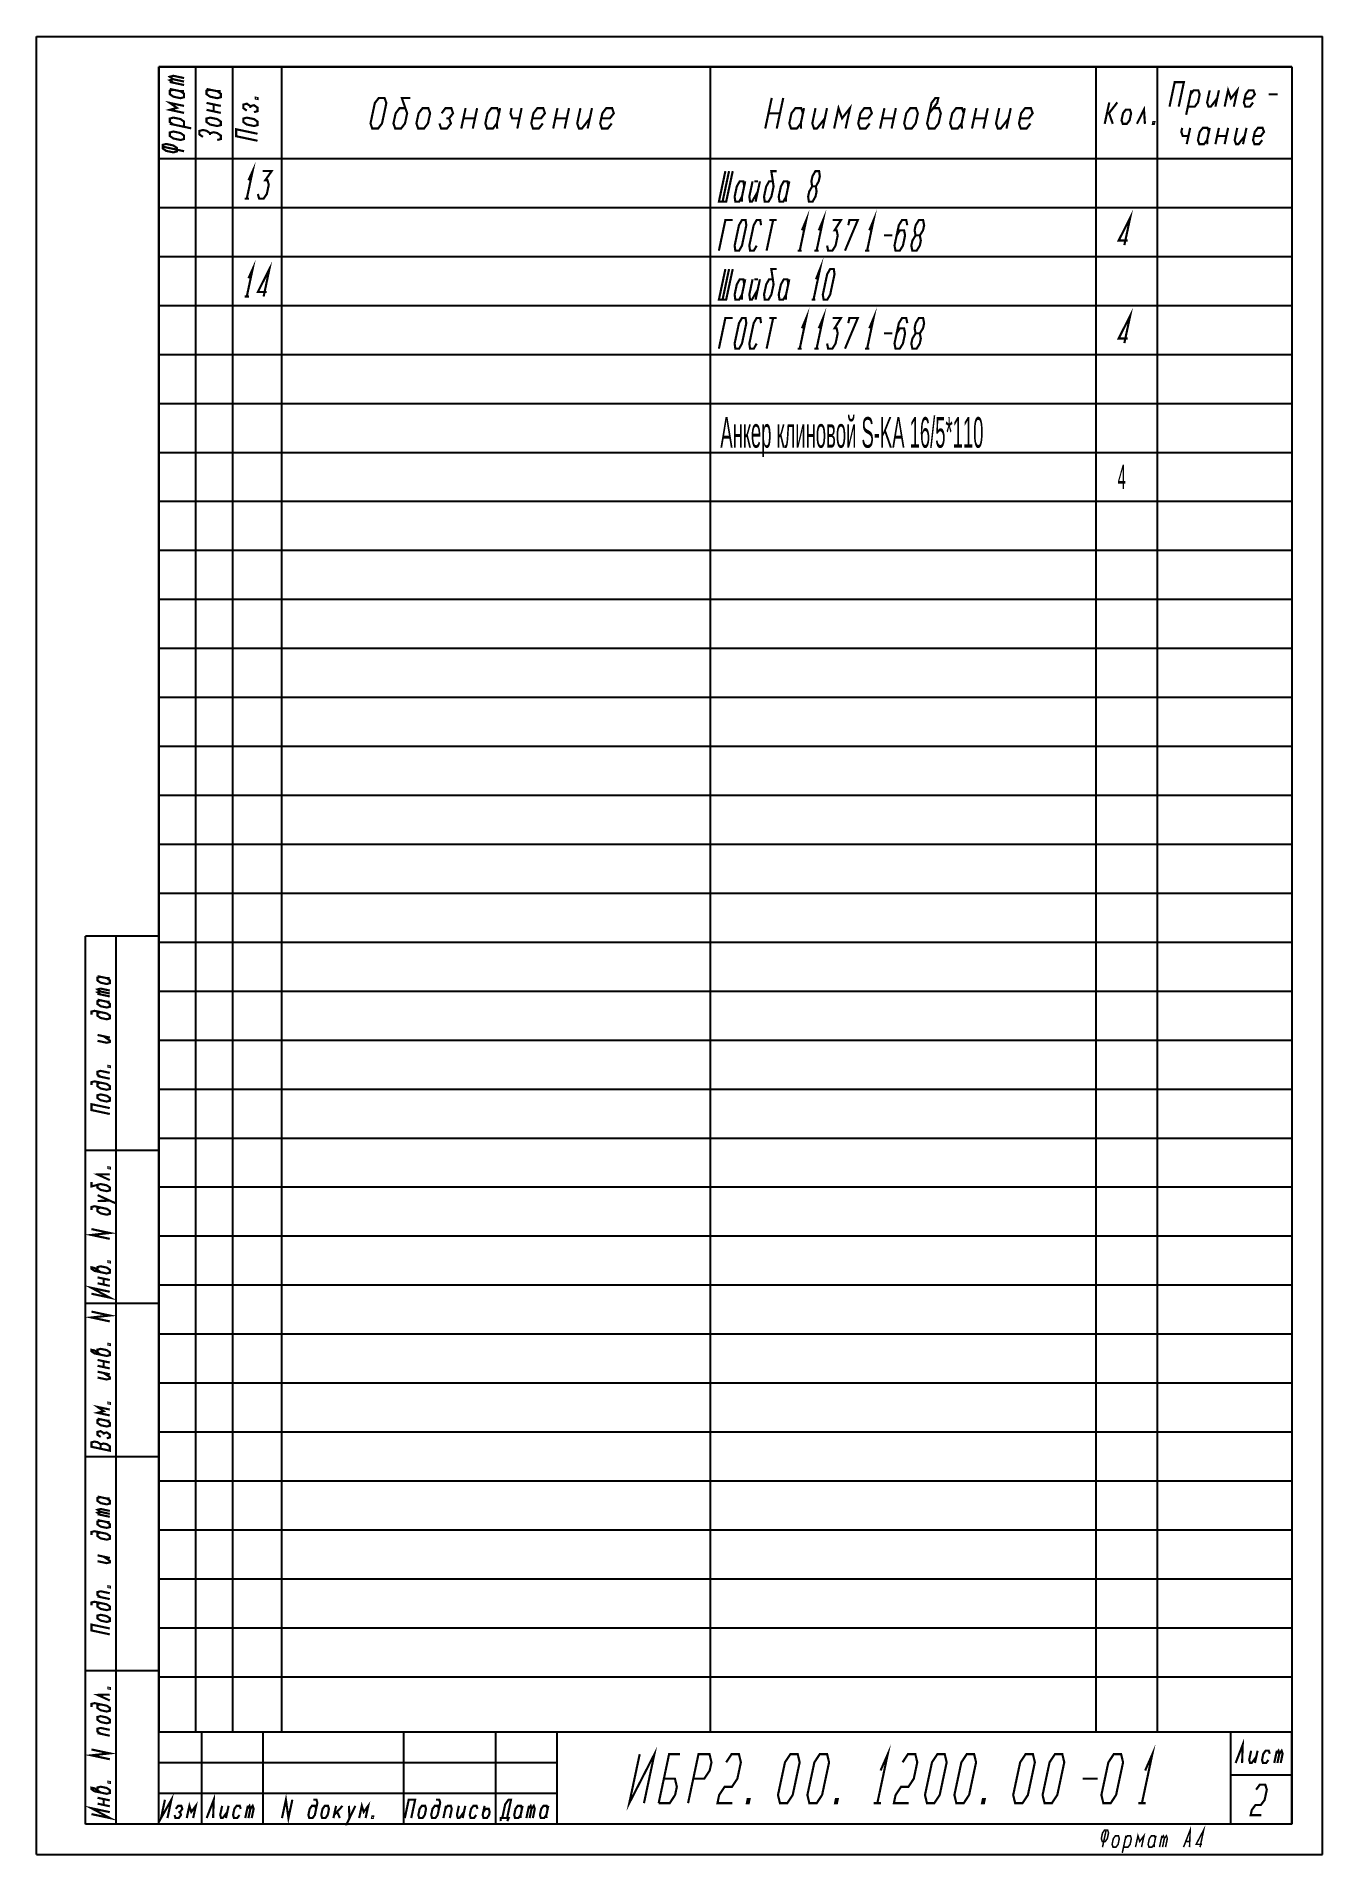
# Model space of a CAD drawing. Header units: millimetres. Extents: x 0 to 210, y 0 to 297.
import ezdxf

# ---------------------------------------------------------------- set-up
doc = ezdxf.new("R2010")
doc.units = ezdxf.units.MM
doc.header["$LTSCALE"] = 19.36
doc.layers.get('0').update_dxf_attribs({"linetype": 'CONTINUOUS'})
doc.styles.get("Standard").update_dxf_attribs({"font": 'txt', "width": 0.75})

msp = doc.modelspace()

# ---------------------------------------------------------------- linework, layer by layer
at = {"color": 7, "linetype": 'Continuous'}
for p, q in [((0, 0), (0, 297)), ((0, 297), (210, 297)), ((210, 0), (210, 297)), ((205, 292), (20, 292)), ((20, 292), (20, 53)), ((20, 5), (20, 292)), ((20, 292), (205, 292)), ((26, 292), (26, 53)), ((32, 292), (32, 53)), ((40, 292), (40, 53)), ((110, 292), (110, 53)), ((173, 292), (173, 53)), ((183, 292), (183, 53)), ((205, 292), (205, 53)), ((205, 292), (205, 5)), ((205, 277), (20, 277)), ((205, 277), (20, 277)), ((20, 277), (20, 20)), ((26, 277), (26, 20)), ((32, 277), (32, 20)), ((40, 277), (40, 20)), ((110, 277), (110, 20)), ((173, 277), (173, 20)), ((183, 277), (183, 20)), ((205, 277), (205, 20)), ((205, 269), (20, 269)), ((205, 269), (20, 269)), ((205, 261), (20, 261)), ((205, 261), (20, 261)), ((205, 253), (20, 253)), ((205, 253), (20, 253)), ((205, 245), (20, 245)), ((205, 245), (20, 245)), ((205, 237), (20, 237)), ((205, 237), (20, 237)), ((205, 229), (20, 229)), ((205, 229), (20, 229)), ((205, 221), (20, 221)), ((205, 221), (20, 221)), ((205, 213), (20, 213)), ((205, 213), (20, 213)), ((205, 205), (20, 205)), ((205, 205), (20, 205)), ((205, 197), (20, 197)), ((205, 197), (20, 197)), ((205, 189), (20, 189)), ((205, 189), (20, 189)), ((205, 181), (20, 181)), ((205, 181), (20, 181)), ((205, 173), (20, 173)), ((205, 173), (20, 173)), ((205, 165), (20, 165)), ((205, 165), (20, 165)), ((205, 157), (20, 157)), ((205, 157), (20, 157)), ((20, 150), (8, 150)), ((8, 5), (8, 150)), ((13, 5), (13, 150)), ((20, 5), (20, 150)), ((205, 149), (20, 149)), ((205, 149), (20, 149)), ((205, 141), (20, 141)), ((205, 141), (20, 141)), ((205, 133), (20, 133)), ((205, 133), (20, 133)), ((205, 125), (20, 125)), ((205, 125), (20, 125)), ((205, 117), (20, 117)), ((205, 117), (20, 117)), ((20, 115), (8, 115)), ((205, 109), (20, 109)), ((205, 109), (20, 109)), ((205, 101), (20, 101)), ((205, 101), (20, 101)), ((205, 93), (20, 93)), ((205, 93), (20, 93)), ((20, 90), (8, 90)), ((205, 85), (20, 85)), ((205, 85), (20, 85)), ((205, 77), (20, 77)), ((205, 77), (20, 77)), ((205, 69), (20, 69)), ((205, 69), (20, 69)), ((20, 65), (8, 65)), ((205, 61), (20, 61)), ((205, 61), (20, 61)), ((205, 53), (20, 53)), ((205, 53), (20, 53)), ((205, 45), (20, 45)), ((205, 37), (20, 37)), ((20, 30), (8, 30)), ((205, 29), (20, 29)), ((205, 20), (20, 20)), ((205, 20), (20, 20)), ((20, 5), (20, 20)), ((27, 5), (27, 20)), ((37, 5), (37, 20)), ((60, 5), (60, 20)), ((75, 5), (75, 20)), ((85, 5), (85, 20)), ((195, 5), (195, 20)), ((205, 5), (205, 20)), ((85, 15), (20, 15)), ((205, 13), (195, 13)), ((85, 10), (20, 10)), ((20, 5), (8, 5)), ((205, 5), (20, 5)), ((0, 0), (210, 0))]:
    msp.add_line(p, q, dxfattribs=at)
at = {"color": 2, "linetype": 'Continuous'}
for points, const_width in [([(22.36, 289.99), (21.78, 290.4), (22.36, 290.56), (24.11, 290.19)], 0.35), ([(22.36, 289.42), (21.78, 289.83), (22.36, 289.99), (24.11, 289.62)], 0.35), ([(24.11, 289.05), (21.78, 289.55)], 0.35), ([(21.78, 288.41), (23.53, 288.04), (24.11, 288.05)], 0.35), ([(22.36, 288.28), (21.78, 288.12), (21.78, 287.56), (22.36, 287.15), (23.53, 286.9), (24.11, 287.06), (24.11, 287.63), (23.53, 288.04)], 0.35), ([(27.78, 288.41), (29.53, 288.04), (30.11, 288.05)], 0.35), ([(28.36, 288.28), (27.78, 288.12), (27.78, 287.56), (28.36, 287.15), (29.53, 286.9), (30.11, 287.06), (30.11, 287.63), (29.53, 288.04)], 0.35), ([(185, 285.52), (185.85, 289.52), (187.35, 289.52), (186.5, 285.52)], 0.35), ([(187.72, 284.19), (188.57, 288.19)], 0.35), ([(188, 285.52), (189.12, 285.52), (189.64, 286.19), (189.93, 287.52), (189.69, 288.19), (188.94, 288.19), (188.43, 287.52)], 0.35), ([(191.57, 288.19), (191.14, 286.19), (191.38, 285.52), (191.75, 285.52), (192.78, 286.86)], 0.35), ([(193.07, 288.19), (192.5, 285.52)], 0.35), ([(194, 285.52), (194.57, 288.19), (195.03, 286.86), (196.07, 288.19), (195.5, 285.52)], 0.35), ([(197.28, 286.86), (198.41, 286.86), (198.93, 287.52), (198.69, 288.19), (197.94, 288.19), (197.43, 287.52), (197.14, 286.19), (197.37, 285.52), (198.12, 285.52), (198.64, 286.19)], 0.35), ([(24.11, 284.5), (21.78, 285), (22.94, 285.32), (21.78, 286.13), (24.11, 285.64)], 0.35), ([(27.78, 286.13), (30.11, 285.64)], 0.35), ([(30.11, 284.5), (27.78, 285)], 0.35), ([(28.94, 284.75), (28.94, 285.89)], 0.35), ([(35.53, 284.62), (36.11, 284.78), (36.11, 285.35), (35.53, 285.76), (34.94, 285.6), (34.36, 286.01), (33.78, 285.85), (33.78, 285.28), (34.36, 284.87)], 0.35), ([(34.94, 285.32), (34.94, 285.6)], 0.35), ([(36.11, 286.92), (36.11, 286.78), (35.82, 286.84), (35.82, 286.98), (36.11, 286.92)], 0.35), ([(54.84, 281.94), (54.55, 282.78), (55.26, 286.11), (55.91, 286.94), (56.84, 286.94), (57.14, 286.11), (56.43, 282.78), (55.78, 281.94), (54.84, 281.94)], 0.35), ([(60.24, 285.28), (59.3, 285.28), (58.66, 284.44), (58.3, 282.78), (58.59, 281.94), (59.53, 281.94), (60.18, 282.78), (60.53, 284.44), (59.66, 286.94), (61.06, 286.94)], 0.35), ([(62.05, 282.78), (62.34, 281.94), (63.28, 281.94), (63.93, 282.78), (64.28, 284.44), (63.99, 285.28), (63.05, 285.28), (62.41, 284.44), (62.05, 282.78)], 0.35), ([(65.8, 282.78), (66.09, 281.94), (67.03, 281.94), (67.68, 282.78), (67.39, 283.61), (68.03, 284.44), (67.74, 285.28), (66.8, 285.28), (66.16, 284.44)], 0.35), ([(69.37, 281.94), (70.08, 285.28)], 0.35), ([(71.96, 285.28), (71.25, 281.94)], 0.35), ([(75.53, 284.44), (75.24, 285.28), (74.3, 285.28), (73.66, 284.44), (73.3, 282.78), (73.59, 281.94), (74.53, 281.94), (75.18, 282.78)], 0.35), ([(75.71, 285.28), (75.18, 282.78), (75.23, 281.94)], 0.35), ([(77.58, 285.28), (77.41, 284.44), (77.7, 283.61), (78.87, 283.61)], 0.35), ([(79.22, 285.28), (78.52, 281.94)], 0.35), ([(80.98, 283.61), (82.39, 283.61), (83.03, 284.44), (82.74, 285.28), (81.8, 285.28), (81.16, 284.44), (80.8, 282.78), (81.09, 281.94), (82.03, 281.94), (82.68, 282.78)], 0.35), ([(84.38, 281.94), (85.08, 285.28)], 0.35), ([(86.96, 285.28), (86.25, 281.94)], 0.35), ([(88.83, 285.28), (88.3, 282.78), (88.59, 281.94), (89.06, 281.94), (90.35, 283.61)], 0.35), ([(90.71, 285.28), (90, 281.94)], 0.35), ([(92.23, 283.61), (93.64, 283.61), (94.28, 284.44), (93.99, 285.28), (93.05, 285.28), (92.41, 284.44), (92.05, 282.78), (92.34, 281.94), (93.28, 281.94), (93.93, 282.78)], 0.35), ([(119, 281.94), (120.06, 286.94)], 0.35), ([(121.94, 286.94), (120.87, 281.94)], 0.35), ([(125.16, 284.44), (124.86, 285.28), (123.93, 285.28), (123.28, 284.44), (122.93, 282.78), (123.22, 281.94), (124.16, 281.94), (124.8, 282.78)], 0.35), ([(125.33, 285.28), (124.8, 282.78), (124.86, 281.94)], 0.35), ([(127.21, 285.28), (126.68, 282.78), (126.97, 281.94), (127.44, 281.94), (128.73, 283.61)], 0.35), ([(129.08, 285.28), (128.38, 281.94)], 0.35), ([(130.25, 281.94), (130.96, 285.28), (131.54, 283.61), (132.83, 285.28), (132.12, 281.94)], 0.35), ([(134.35, 283.61), (135.76, 283.61), (136.41, 284.44), (136.11, 285.28), (135.18, 285.28), (134.53, 284.44), (134.18, 282.78), (134.47, 281.94), (135.41, 281.94), (136.05, 282.78)], 0.35), ([(137.75, 281.94), (138.46, 285.28)], 0.35), ([(140.33, 285.28), (139.62, 281.94)], 0.35), ([(141.68, 282.78), (141.97, 281.94), (142.91, 281.94), (143.55, 282.78), (143.91, 284.44), (143.61, 285.28), (142.68, 285.28), (142.03, 284.44), (141.68, 282.78)], 0.35), ([(145.78, 284.44), (147.07, 286.11), (147.25, 286.94), (146.78, 286.94), (146.14, 286.11), (145.43, 282.78), (145.72, 281.94), (146.66, 281.94), (147.3, 282.78), (147.66, 284.44), (147.36, 285.28), (146.43, 285.28)], 0.35), ([(151.41, 284.44), (151.11, 285.28), (150.18, 285.28), (149.53, 284.44), (149.18, 282.78), (149.47, 281.94), (150.41, 281.94), (151.05, 282.78)], 0.35), ([(151.58, 285.28), (151.05, 282.78), (151.11, 281.94)], 0.35), ([(152.75, 281.94), (153.46, 285.28)], 0.35), ([(155.33, 285.28), (154.62, 281.94)], 0.35), ([(157.21, 285.28), (156.68, 282.78), (156.97, 281.94), (157.44, 281.94), (158.73, 283.61)], 0.35), ([(159.08, 285.28), (158.38, 281.94)], 0.35), ([(160.6, 283.61), (162.01, 283.61), (162.66, 284.44), (162.36, 285.28), (161.43, 285.28), (160.78, 284.44), (160.43, 282.78), (160.72, 281.94), (161.66, 281.94), (162.3, 282.78)], 0.35), ([(174.42, 282.71), (175.17, 286.21)], 0.35), ([(174.8, 284.46), (175.13, 284.46), (176.48, 286.21)], 0.35), ([(177.17, 283.29), (177.38, 282.71), (178.03, 282.71), (178.49, 283.29), (178.73, 284.46), (178.53, 285.04), (177.87, 285.04), (177.42, 284.46), (177.17, 283.29)], 0.35), ([(179.68, 282.71), (180.83, 285.04), (180.99, 282.71)], 0.35), ([(201.18, 287.52), (202.68, 287.52)], 0.35), ([(24.11, 282.23), (24.11, 283.08), (23.53, 283.49), (22.36, 283.73), (21.78, 283.57), (21.78, 283.01), (22.36, 282.6)], 0.35), ([(25.28, 281.98), (21.78, 282.72)], 0.35), ([(29.53, 282.35), (30.11, 282.51), (30.11, 283.08), (29.53, 283.49), (28.36, 283.73), (27.78, 283.57), (27.78, 283.01), (28.36, 282.6), (29.53, 282.35)], 0.35), ([(35.53, 282.35), (36.11, 282.51), (36.11, 283.08), (35.53, 283.49), (34.36, 283.73), (33.78, 283.57), (33.78, 283.01), (34.36, 282.6), (35.53, 282.35)], 0.35), ([(66.92, 283.61), (67.39, 283.61)], 0.35), ([(69.73, 283.61), (71.6, 283.61)], 0.35), ([(84.73, 283.61), (86.6, 283.61)], 0.35), ([(119.53, 284.44), (121.41, 284.44)], 0.35), ([(138.1, 283.61), (139.98, 283.61)], 0.35), ([(153.1, 283.61), (154.98, 283.61)], 0.35), ([(175.74, 282.71), (175.13, 284.46)], 0.35), ([(182.46, 282.71), (182.3, 282.71), (182.36, 283), (182.53, 283), (182.46, 282.71)], 0.35), ([(187.07, 282.05), (186.93, 281.39), (187.16, 280.72), (188.1, 280.72)], 0.35), ([(188.38, 282.05), (187.81, 279.39)], 0.35), ([(191.43, 281.39), (191.19, 282.05), (190.44, 282.05), (189.93, 281.39), (189.64, 280.05), (189.87, 279.39), (190.63, 279.39), (191.14, 280.05)], 0.35), ([(191.57, 282.05), (191.14, 280.05), (191.19, 279.39)], 0.35), ([(192.5, 279.39), (193.07, 282.05)], 0.35), ([(194.57, 282.05), (194, 279.39)], 0.35), ([(196.07, 282.05), (195.64, 280.05), (195.87, 279.39), (196.25, 279.39), (197.28, 280.72)], 0.35), ([(197.57, 282.05), (197, 279.39)], 0.35), ([(198.78, 280.72), (199.91, 280.72), (200.43, 281.39), (200.19, 282.05), (199.44, 282.05), (198.93, 281.39), (198.64, 280.05), (198.88, 279.39), (199.63, 279.39), (200.14, 280.05)], 0.35), ([(20.61, 278.99), (20.61, 278.7), (21.19, 278.29), (22.36, 278.05), (22.94, 278.21), (22.94, 278.78), (22.36, 279.18), (21.19, 279.43), (20.61, 279.27), (20.61, 278.99), (24.11, 278.24)], 0.35), ([(23.53, 280.07), (24.11, 280.23), (24.11, 280.8), (23.53, 281.21), (22.36, 281.46), (21.78, 281.3), (21.78, 280.73), (22.36, 280.32), (23.53, 280.07)], 0.35), ([(29.53, 280.07), (30.11, 280.23), (30.11, 280.8), (29.53, 281.21), (28.94, 281.34), (28.36, 281.18), (27.78, 281.58), (27.19, 281.71), (26.61, 281.55), (26.61, 280.98), (27.19, 280.57)], 0.35), ([(28.36, 280.89), (28.36, 281.18)], 0.35), ([(36.11, 279.95), (32.61, 280.69), (32.61, 281.83), (36.11, 281.09)], 0.35), ([(192.78, 280.72), (194.28, 280.72)], 0.35), ([(34.63, 273.5), (35.31, 275), (34.35, 270.5)], 0.35), ([(36.96, 275), (38.42, 275), (37.37, 273.5), (37.73, 273.5), (37.94, 272.75), (37.62, 271.25), (37.1, 270.5), (36.37, 270.5), (36.16, 271.25)], 0.35), ([(112.49, 274.99), (111.43, 269.99), (112.62, 269.99), (113.69, 274.99)], 0.35), ([(113.09, 274.99), (112.03, 269.99)], 0.35), ([(115.56, 272.49), (115.43, 273.32), (114.83, 273.32), (114.36, 272.49), (114, 270.82), (114.12, 269.99), (114.73, 269.99), (115.2, 270.82)], 0.35), ([(115.73, 273.32), (115.2, 270.82), (115.17, 269.99)], 0.35), ([(116.93, 273.32), (116.4, 270.82), (116.52, 269.99), (116.83, 269.99), (117.78, 271.65)], 0.35), ([(117.23, 273.32), (117.83, 273.32)], 0.35), ([(118.13, 273.32), (117.42, 269.99)], 0.35), ([(120.23, 273.32), (119.63, 273.32), (119.16, 272.49), (118.8, 270.82), (118.92, 269.99), (119.53, 269.99), (120, 270.82), (120.36, 272.49), (119.99, 274.99), (120.89, 274.99)], 0.35), ([(122.76, 272.49), (122.63, 273.32), (122.03, 273.32), (121.56, 272.49), (121.2, 270.82), (121.33, 269.99), (121.93, 269.99), (122.4, 270.82)], 0.35), ([(122.93, 273.32), (122.4, 270.82), (122.37, 269.99)], 0.35), ([(127.26, 272.49), (127.73, 273.32), (127.91, 274.15), (127.79, 274.99), (127.19, 274.99), (126.71, 274.15), (126.53, 273.32), (126.66, 272.49)], 0.35), ([(33.99, 270.5), (34.72, 270.5)], 0.35), ([(126.13, 269.99), (126.72, 269.99), (127.2, 270.82), (127.38, 271.65), (127.26, 272.49), (126.66, 272.49), (126.18, 271.65), (126, 270.82), (126.13, 269.99)], 0.35), ([(124.99, 265.32), (125.69, 266.99), (124.63, 261.99)], 0.35), ([(127.74, 265.32), (128.44, 266.99), (127.38, 261.99)], 0.35), ([(135.99, 265.32), (136.69, 266.99), (135.63, 261.99)], 0.35), ([(177.63, 262.9), (178.59, 267.4), (176.7, 263.65), (178.16, 263.65)], 0.35), ([(111.43, 261.99), (112.49, 266.99), (113.69, 266.99)], 0.35), ([(114.12, 261.99), (114, 262.82), (114.71, 266.15), (115.19, 266.99), (115.79, 266.99), (115.91, 266.15), (115.2, 262.82), (114.73, 261.99), (114.12, 261.99)], 0.35), ([(118.31, 266.15), (118.19, 266.99), (117.59, 266.99), (117.11, 266.15), (116.4, 262.82), (116.52, 261.99), (117.13, 261.99), (117.6, 262.82)], 0.35), ([(120.29, 266.99), (119.22, 261.99)], 0.35), ([(119.69, 266.99), (120.89, 266.99)], 0.35), ([(129.99, 266.99), (131.36, 266.99), (130.32, 265.32), (130.66, 265.32), (130.83, 264.49), (130.48, 262.82), (129.96, 261.99), (129.27, 261.99), (129.1, 262.82)], 0.35), ([(132.02, 261.99), (134.11, 266.99), (132.74, 266.99), (132.56, 266.15)], 0.35), ([(138.39, 264.49), (139.77, 264.49)], 0.35), ([(142.19, 266.15), (142.02, 266.99), (141.33, 266.99), (140.81, 266.15), (140.1, 262.82), (140.27, 261.99), (140.96, 261.99), (141.48, 262.82), (141.83, 264.49), (141.66, 265.32), (140.98, 265.32), (140.46, 264.49)], 0.35), ([(143.02, 261.99), (143.71, 261.99), (144.23, 262.82), (144.4, 263.65), (144.24, 264.49), (143.55, 264.49), (143.03, 263.65), (142.85, 262.82), (143.02, 261.99)], 0.35), ([(144.24, 264.49), (144.76, 265.32), (144.94, 266.15), (144.77, 266.99), (144.08, 266.99), (143.56, 266.15), (143.38, 265.32), (143.55, 264.49)], 0.35), ([(124.28, 261.99), (124.97, 261.99)], 0.35), ([(127.03, 261.99), (127.72, 261.99)], 0.35), ([(135.28, 261.99), (135.97, 261.99)], 0.35), ([(34.63, 257.5), (35.31, 259), (34.35, 254.5)], 0.35), ([(37.1, 254.5), (38.05, 259), (36.16, 255.25), (37.62, 255.25)], 0.35), ([(112.49, 258.99), (111.43, 253.99), (112.62, 253.99), (113.69, 258.99)], 0.35), ([(113.09, 258.99), (112.03, 253.99)], 0.35), ([(120.23, 257.32), (119.63, 257.32), (119.16, 256.49), (118.8, 254.82), (118.92, 253.99), (119.53, 253.99), (120, 254.82), (120.36, 256.49), (119.99, 258.99), (120.89, 258.99)], 0.35), ([(127.28, 257.32), (127.94, 258.99), (126.88, 253.99)], 0.35), ([(128.53, 253.99), (128.4, 254.82), (129.11, 258.15), (129.59, 258.99), (130.19, 258.99), (130.31, 258.15), (129.6, 254.82), (129.12, 253.99), (128.53, 253.99)], 0.35), ([(115.56, 256.49), (115.43, 257.32), (114.83, 257.32), (114.36, 256.49), (114, 254.82), (114.12, 253.99), (114.73, 253.99), (115.2, 254.82)], 0.35), ([(115.73, 257.32), (115.2, 254.82), (115.17, 253.99)], 0.35), ([(116.93, 257.32), (116.4, 254.82), (116.52, 253.99), (116.83, 253.99), (117.78, 255.65)], 0.35), ([(117.23, 257.32), (117.83, 257.32)], 0.35), ([(118.13, 257.32), (117.42, 253.99)], 0.35), ([(122.76, 256.49), (122.63, 257.32), (122.03, 257.32), (121.56, 256.49), (121.2, 254.82), (121.33, 253.99), (121.93, 253.99), (122.4, 254.82)], 0.35), ([(122.93, 257.32), (122.4, 254.82), (122.37, 253.99)], 0.35), ([(33.99, 254.5), (34.72, 254.5)], 0.35), ([(124.99, 249.32), (125.69, 250.99), (124.63, 245.99)], 0.35), ([(126.57, 253.99), (127.17, 253.99)], 0.35), ([(127.74, 249.32), (128.44, 250.99), (127.38, 245.99)], 0.35), ([(135.99, 249.32), (136.69, 250.99), (135.63, 245.99)], 0.35), ([(177.63, 246.9), (178.59, 251.4), (176.7, 247.65), (178.16, 247.65)], 0.35), ([(111.43, 245.99), (112.49, 250.99), (113.69, 250.99)], 0.35), ([(114.12, 245.99), (114, 246.82), (114.71, 250.15), (115.19, 250.99), (115.79, 250.99), (115.91, 250.15), (115.2, 246.82), (114.73, 245.99), (114.12, 245.99)], 0.35), ([(118.31, 250.15), (118.19, 250.99), (117.59, 250.99), (117.11, 250.15), (116.4, 246.82), (116.52, 245.99), (117.13, 245.99), (117.6, 246.82)], 0.35), ([(120.29, 250.99), (119.22, 245.99)], 0.35), ([(119.69, 250.99), (120.89, 250.99)], 0.35), ([(129.99, 250.99), (131.36, 250.99), (130.32, 249.32), (130.66, 249.32), (130.83, 248.49), (130.48, 246.82), (129.96, 245.99), (129.27, 245.99), (129.1, 246.82)], 0.35), ([(132.02, 245.99), (134.11, 250.99), (132.74, 250.99), (132.56, 250.15)], 0.35), ([(142.19, 250.15), (142.02, 250.99), (141.33, 250.99), (140.81, 250.15), (140.1, 246.82), (140.27, 245.99), (140.96, 245.99), (141.48, 246.82), (141.83, 248.49), (141.66, 249.32), (140.98, 249.32), (140.46, 248.49)], 0.35), ([(144.24, 248.49), (144.76, 249.32), (144.94, 250.15), (144.77, 250.99), (144.08, 250.99), (143.56, 250.15), (143.38, 249.32), (143.55, 248.49)], 0.35), ([(138.39, 248.49), (139.77, 248.49)], 0.35), ([(143.02, 245.99), (143.71, 245.99), (144.23, 246.82), (144.4, 247.65), (144.24, 248.49), (143.55, 248.49), (143.03, 247.65), (142.85, 246.82), (143.02, 245.99)], 0.35), ([(124.28, 245.99), (124.97, 245.99)], 0.35), ([(127.03, 245.99), (127.72, 245.99)], 0.35), ([(135.28, 245.99), (135.97, 245.99)], 0.35), ([(9.99, 143.49), (11.49, 143.17), (11.99, 143.18)], 0.35), ([(10.49, 143.38), (9.99, 143.25), (9.99, 142.77), (10.49, 142.42), (11.49, 142.21), (11.99, 142.34), (11.99, 142.82), (11.49, 143.17)], 0.35), ([(10.49, 140.98), (9.99, 141.33), (10.49, 141.46), (11.99, 141.14)], 0.35), ([(10.49, 140.5), (9.99, 140.85), (10.49, 140.98), (11.99, 140.66)], 0.35), ([(11.99, 140.18), (9.99, 140.61)], 0.35), ([(9.99, 139.65), (11.49, 139.33), (11.99, 139.34)], 0.35), ([(10.49, 139.54), (9.99, 139.41), (9.99, 138.93), (10.49, 138.58), (11.49, 138.37), (11.99, 138.5), (11.99, 138.98), (11.49, 139.33)], 0.35), ([(10.49, 137.62), (9.99, 137.49), (9.99, 137.01), (10.49, 136.66), (11.49, 136.45), (11.99, 136.58), (11.99, 137.06), (11.49, 137.41), (9.49, 137.83), (8.99, 137.7), (8.99, 137.22)], 0.35), ([(9.99, 133.89), (11.99, 133.46)], 0.35), ([(9.99, 132.93), (11.49, 132.61), (11.99, 132.74), (11.99, 132.98), (10.99, 133.67)], 0.35), ([(10.49, 127.06), (9.99, 127.41), (9.99, 127.89), (10.49, 128.02), (11.99, 127.7)], 0.35), ([(11.99, 128.78), (11.99, 128.66), (11.74, 128.71), (11.74, 128.83), (11.99, 128.78)], 0.35), ([(10.49, 126.1), (9.99, 125.97), (9.99, 125.49), (10.49, 125.14), (11.49, 124.93), (11.99, 125.06), (11.99, 125.54), (11.49, 125.89), (9.49, 126.31), (8.99, 126.18), (8.99, 125.7)], 0.35), ([(11.99, 126.74), (9.99, 127.17)], 0.35), ([(11.99, 120.98), (8.99, 121.62), (8.99, 122.58), (11.99, 121.94)], 0.35), ([(11.49, 123.01), (11.99, 123.14), (11.99, 123.62), (11.49, 123.97), (10.49, 124.18), (9.99, 124.05), (9.99, 123.57), (10.49, 123.22), (11.49, 123.01)], 0.35), ([(9.99, 109.41), (9.99, 108.93), (10.49, 108.58), (11.49, 108.37), (11.99, 108.5), (11.99, 108.98), (11.49, 109.33), (10.49, 109.54), (8.99, 109.14), (8.99, 109.86)], 0.35), ([(11.99, 110.18), (9.99, 111.09), (11.99, 111.14)], 0.35), ([(11.99, 112.22), (11.99, 112.1), (11.74, 112.15), (11.74, 112.27), (11.99, 112.22)], 0.35), ([(12.99, 106.13), (12.99, 106.37), (9.99, 107.73)], 0.35), ([(9.99, 106.77), (11.99, 106.82)], 0.35), ([(10.49, 105.7), (9.99, 105.57), (9.99, 105.09), (10.49, 104.74), (11.49, 104.53), (11.99, 104.66), (11.99, 105.14), (11.49, 105.49), (9.49, 105.91), (8.99, 105.78), (8.99, 105.3)], 0.35), ([(11.99, 100.58), (8.99, 101.22), (11.99, 101.54), (8.99, 102.18)], 0.35), ([(10.49, 95.14), (9.49, 95.83), (8.99, 95.94), (8.99, 95.7), (9.49, 95.35), (11.49, 94.93), (11.99, 95.06), (11.99, 95.54), (11.49, 95.89), (10.49, 96.1), (9.99, 95.97), (9.99, 95.49)], 0.35), ([(11.99, 96.86), (11.99, 96.74), (11.74, 96.79), (11.74, 96.91), (11.99, 96.86)], 0.35), ([(8.99, 91.62), (11.99, 90.98), (8.99, 92.58), (11.99, 91.94)], 0.35), ([(9.99, 94.29), (11.99, 93.86)], 0.35), ([(11.99, 92.9), (9.99, 93.33)], 0.35), ([(10.99, 93.11), (10.99, 94.07)], 0.35), ([(11.99, 87.1), (8.99, 87.74), (11.99, 88.06), (8.99, 88.7)], 0.35), ([(11.99, 83.38), (11.99, 83.26), (11.74, 83.31), (11.74, 83.43), (11.99, 83.38)], 0.35), ([(10.49, 81.66), (9.49, 82.35), (8.99, 82.46), (8.99, 82.22), (9.49, 81.87), (11.49, 81.45), (11.99, 81.58), (11.99, 82.06), (11.49, 82.41), (10.49, 82.62), (9.99, 82.49), (9.99, 82.01)], 0.35), ([(9.99, 80.81), (11.99, 80.38)], 0.35), ([(10.99, 79.63), (10.99, 80.59)], 0.35), ([(11.99, 79.42), (9.99, 79.85)], 0.35), ([(9.99, 78.89), (11.99, 78.46)], 0.35), ([(9.99, 77.93), (11.49, 77.61), (11.99, 77.74), (11.99, 77.98), (10.99, 78.67)], 0.35), ([(11.99, 71.74), (9.99, 72.17), (10.99, 72.43), (9.99, 73.13), (11.99, 72.7)], 0.35), ([(9.99, 71.21), (11.49, 70.89), (11.99, 70.9)], 0.35), ([(11.99, 73.78), (11.99, 73.66), (11.74, 73.71), (11.74, 73.83), (11.99, 73.78)], 0.35), ([(10.49, 71.1), (9.99, 70.97), (9.99, 70.49), (10.49, 70.14), (11.49, 69.93), (11.99, 70.06), (11.99, 70.54), (11.49, 70.89)], 0.35), ([(11.49, 68.01), (11.99, 68.14), (11.99, 68.62), (11.49, 68.97), (10.99, 68.83), (10.49, 69.18), (9.99, 69.05), (9.99, 68.57), (10.49, 68.22)], 0.35), ([(10.99, 68.59), (10.99, 68.83)], 0.35), ([(11.99, 65.98), (11.99, 66.7), (11.49, 67.05), (10.99, 67.15), (10.49, 67.02), (9.99, 67.37), (9.49, 67.47), (8.99, 67.34), (8.99, 66.62), (11.99, 65.98)], 0.35), ([(10.49, 66.3), (10.49, 67.02)], 0.35), ([(10.49, 55.98), (9.99, 56.33), (10.49, 56.46), (11.99, 56.14)], 0.35), ([(9.99, 58.49), (11.49, 58.17), (11.99, 58.18)], 0.35), ([(10.49, 58.38), (9.99, 58.25), (9.99, 57.77), (10.49, 57.42), (11.49, 57.21), (11.99, 57.34), (11.99, 57.82), (11.49, 58.17)], 0.35), ([(10.49, 55.5), (9.99, 55.85), (10.49, 55.98), (11.99, 55.66)], 0.35), ([(11.99, 55.18), (9.99, 55.61)], 0.35), ([(9.99, 54.65), (11.49, 54.33), (11.99, 54.34)], 0.35), ([(10.49, 54.54), (9.99, 54.41), (9.99, 53.93), (10.49, 53.58), (11.49, 53.37), (11.99, 53.5), (11.99, 53.98), (11.49, 54.33)], 0.35), ([(10.49, 52.62), (9.99, 52.49), (9.99, 52.01), (10.49, 51.66), (11.49, 51.45), (11.99, 51.58), (11.99, 52.06), (11.49, 52.41), (9.49, 52.83), (8.99, 52.7), (8.99, 52.22)], 0.35), ([(9.99, 48.89), (11.99, 48.46)], 0.35), ([(9.99, 47.93), (11.49, 47.61), (11.99, 47.74), (11.99, 47.98), (10.99, 48.67)], 0.35), ([(10.49, 42.06), (9.99, 42.41), (9.99, 42.89), (10.49, 43.02), (11.99, 42.7)], 0.35), ([(11.99, 41.74), (9.99, 42.17)], 0.35), ([(11.99, 43.78), (11.99, 43.66), (11.74, 43.71), (11.74, 43.83), (11.99, 43.78)], 0.35), ([(10.49, 41.1), (9.99, 40.97), (9.99, 40.49), (10.49, 40.14), (11.49, 39.93), (11.99, 40.06), (11.99, 40.54), (11.49, 40.89), (9.49, 41.31), (8.99, 41.18), (8.99, 40.7)], 0.35), ([(11.49, 38.01), (11.99, 38.14), (11.99, 38.62), (11.49, 38.97), (10.49, 39.18), (9.99, 39.05), (9.99, 38.57), (10.49, 38.22), (11.49, 38.01)], 0.35), ([(11.99, 35.98), (8.99, 36.62), (8.99, 37.58), (11.99, 36.94)], 0.35), ([(11.99, 27.22), (11.99, 27.1), (11.74, 27.15), (11.74, 27.27), (11.99, 27.22)], 0.35), ([(10.49, 24.54), (9.99, 24.41), (9.99, 23.93), (10.49, 23.58), (11.49, 23.37), (11.99, 23.5), (11.99, 23.98), (11.49, 24.33), (9.49, 24.75), (8.99, 24.62), (8.99, 24.14)], 0.35), ([(11.99, 25.18), (9.99, 26.09), (11.99, 26.14)], 0.35), ([(11.49, 21.45), (11.99, 21.58), (11.99, 22.06), (11.49, 22.41), (10.49, 22.62), (9.99, 22.49), (9.99, 22.01), (10.49, 21.66), (11.49, 21.45)], 0.35), ([(10.49, 19.74), (9.99, 20.09), (9.99, 20.57), (10.49, 20.7), (11.99, 20.38)], 0.35), ([(11.99, 19.42), (9.99, 19.85)], 0.35), ([(137.83, 13.74), (139, 16.41), (137.3, 8.41)], 0.35), ([(181.03, 13.74), (182.2, 16.41), (180.5, 8.41)], 0.35), ([(195.8, 14.97), (196.96, 17.97), (196.85, 14.97)], 0.35), ([(11.99, 15.58), (8.99, 16.22), (11.99, 16.54), (8.99, 17.18)], 0.35), ([(98.5, 16.41), (96.8, 8.41), (100.9, 16.41), (99.2, 8.41)], 0.35), ([(101.6, 8.41), (103.3, 16.41), (105.1, 16.41)], 0.35), ([(106.4, 8.41), (108.1, 16.41), (109.9, 16.41), (110.22, 15.08), (109.93, 13.74), (109.05, 12.41), (107.25, 12.41)], 0.35), ([(112.62, 15.08), (113.5, 16.41), (114.7, 16.41), (115.02, 15.08), (114.45, 12.41), (113.57, 11.08), (112.37, 11.08), (111.48, 9.74), (111.2, 8.41), (113.6, 8.41)], 0.35), ([(121.4, 8.41), (121.08, 9.74), (122.22, 15.08), (123.1, 16.41), (124.3, 16.41), (124.62, 15.08), (123.48, 9.74), (122.6, 8.41), (121.4, 8.41)], 0.35), ([(126.2, 8.41), (125.88, 9.74), (127.02, 15.08), (127.9, 16.41), (129.1, 16.41), (129.42, 15.08), (128.28, 9.74), (127.4, 8.41), (126.2, 8.41)], 0.35), ([(141.42, 15.08), (142.3, 16.41), (143.5, 16.41), (143.82, 15.08), (143.25, 12.41), (142.37, 11.08), (141.17, 11.08), (140.28, 9.74), (140, 8.41), (142.4, 8.41)], 0.35), ([(145.4, 8.41), (145.08, 9.74), (146.22, 15.08), (147.1, 16.41), (148.3, 16.41), (148.62, 15.08), (147.48, 9.74), (146.6, 8.41), (145.4, 8.41)], 0.35), ([(150.2, 8.41), (149.88, 9.74), (151.02, 15.08), (151.9, 16.41), (153.1, 16.41), (153.42, 15.08), (152.28, 9.74), (151.4, 8.41), (150.2, 8.41)], 0.35), ([(159.8, 8.41), (159.48, 9.74), (160.62, 15.08), (161.5, 16.41), (162.7, 16.41), (163.02, 15.08), (161.88, 9.74), (161, 8.41), (159.8, 8.41)], 0.35), ([(164.6, 8.41), (164.28, 9.74), (165.42, 15.08), (166.3, 16.41), (167.5, 16.41), (167.82, 15.08), (166.68, 9.74), (165.8, 8.41), (164.6, 8.41)], 0.35), ([(174.2, 8.41), (173.88, 9.74), (175.02, 15.08), (175.9, 16.41), (177.1, 16.41), (177.42, 15.08), (176.28, 9.74), (175.4, 8.41), (174.2, 8.41)], 0.35), ([(198.33, 16.97), (198.01, 15.47), (198.16, 14.97), (198.42, 14.97), (199.16, 15.97)], 0.35), ([(199.38, 16.97), (198.95, 14.97)], 0.35), ([(201.37, 16.47), (201.21, 16.97), (200.69, 16.97), (200.32, 16.47), (200.11, 15.47), (200.26, 14.97), (200.79, 14.97), (201.16, 15.47)], 0.35), ([(202.1, 14.97), (202.53, 16.97)], 0.35), ([(202.42, 16.47), (202.79, 16.97), (202.94, 16.47), (202.62, 14.97)], 0.35), ([(202.94, 16.47), (203.31, 16.97), (203.47, 16.47), (203.15, 14.97)], 0.35), ([(11.99, 11.86), (11.99, 11.74), (11.74, 11.79), (11.74, 11.91), (11.99, 11.86)], 0.35), ([(101.6, 8.41), (103.4, 8.41), (104.28, 9.74), (104.57, 11.08), (104.25, 12.41), (102.45, 12.41)], 0.35), ([(170.85, 12.41), (173.25, 12.41)], 0.35), ([(10.49, 10.14), (9.49, 10.83), (8.99, 10.94), (8.99, 10.7), (9.49, 10.35), (11.49, 9.93), (11.99, 10.06), (11.99, 10.54), (11.49, 10.89), (10.49, 11.1), (9.99, 10.97), (9.99, 10.49)], 0.35), ([(9.99, 9.29), (11.99, 8.86)], 0.35), ([(10.99, 8.11), (10.99, 9.07)], 0.35), ([(20.99, 8.97), (20.35, 5.97), (22.04, 8.97), (21.4, 5.97)], 0.35), ([(27.8, 5.97), (28.96, 8.97), (28.85, 5.97)], 0.35), ([(40.1, 5.97), (40.74, 8.97), (41.15, 5.97), (41.79, 8.97)], 0.35), ([(45.67, 7.47), (45.51, 7.97), (44.99, 7.97), (44.62, 7.47), (44.41, 6.47), (44.56, 5.97), (45.09, 5.97), (45.46, 6.47), (45.88, 8.47), (45.73, 8.97), (45.2, 8.97)], 0.35), ([(60.15, 5.97), (60.79, 8.97), (61.84, 8.97), (61.2, 5.97)], 0.35), ([(65.72, 7.47), (65.56, 7.97), (65.04, 7.97), (64.67, 7.47), (64.46, 6.47), (64.61, 5.97), (65.14, 5.97), (65.51, 6.47), (65.93, 8.47), (65.78, 8.97), (65.25, 8.97)], 0.35), ([(76.06, 5.97), (76.54, 8.22), (77.09, 8.97), (77.49, 8.97), (76.85, 5.97)], 0.35), ([(116.3, 8.41), (116, 8.41), (116.14, 9.08), (116.44, 9.08), (116.3, 8.41)], 0.35), ([(130.7, 8.41), (130.4, 8.41), (130.54, 9.08), (130.84, 9.08), (130.7, 8.41)], 0.35), ([(154.7, 8.41), (154.4, 8.41), (154.54, 9.08), (154.84, 9.08), (154.7, 8.41)], 0.35), ([(199.14, 10.61), (199.75, 11.44), (200.63, 11.44), (200.89, 10.61), (200.53, 8.94), (199.92, 8.11), (199.04, 8.11), (198.43, 7.28), (198.25, 6.44), (200, 6.44)], 0.35), ([(8.99, 6.62), (11.99, 5.98), (8.99, 7.58), (11.99, 6.94)], 0.35), ([(11.99, 7.9), (9.99, 8.33)], 0.35), ([(22.56, 6.47), (22.71, 5.97), (23.24, 5.97), (23.61, 6.47), (23.45, 6.97), (23.82, 7.47), (23.66, 7.97), (23.14, 7.97), (22.77, 7.47)], 0.35), ([(23.19, 6.97), (23.45, 6.97)], 0.35), ([(24.55, 5.97), (24.98, 7.97), (25.29, 6.97), (26.03, 7.97), (25.6, 5.97)], 0.35), ([(30.33, 7.97), (30.01, 6.47), (30.16, 5.97), (30.42, 5.97), (31.16, 6.97)], 0.35), ([(31.38, 7.97), (30.95, 5.97)], 0.35), ([(33.37, 7.47), (33.21, 7.97), (32.69, 7.97), (32.32, 7.47), (32.11, 6.47), (32.26, 5.97), (32.79, 5.97), (33.16, 6.47)], 0.35), ([(34.1, 5.97), (34.53, 7.97)], 0.35), ([(34.42, 7.47), (34.79, 7.97), (34.94, 7.47), (34.62, 5.97)], 0.35), ([(34.94, 7.47), (35.31, 7.97), (35.47, 7.47), (35.15, 5.97)], 0.35), ([(46.51, 6.47), (46.66, 5.97), (47.19, 5.97), (47.56, 6.47), (47.77, 7.47), (47.61, 7.97), (47.09, 7.97), (46.72, 7.47), (46.51, 6.47)], 0.35), ([(48.93, 7.97), (48.5, 5.97)], 0.35), ([(48.61, 6.47), (49.98, 7.97)], 0.35), ([(49.11, 6.97), (49.55, 5.97)], 0.35), ([(50.39, 4.97), (50.65, 4.97), (52.08, 7.97)], 0.35), ([(51.03, 7.97), (51.12, 5.97)], 0.35), ([(52.7, 5.97), (53.13, 7.97), (53.44, 6.97), (54.18, 7.97), (53.75, 5.97)], 0.35), ([(54.93, 5.97), (54.8, 5.97), (54.85, 6.22), (54.98, 6.22), (54.93, 5.97)], 0.35), ([(62.36, 6.47), (62.51, 5.97), (63.04, 5.97), (63.41, 6.47), (63.62, 7.47), (63.46, 7.97), (62.94, 7.97), (62.57, 7.47), (62.36, 6.47)], 0.35), ([(66.45, 5.97), (66.88, 7.97)], 0.35), ([(66.77, 7.47), (67.14, 7.97), (67.66, 7.97), (67.82, 7.47), (67.5, 5.97)], 0.35), ([(68.98, 7.97), (68.66, 6.47), (68.81, 5.97), (69.07, 5.97), (69.81, 6.97)], 0.35), ([(70.03, 7.97), (69.6, 5.97)], 0.35), ([(72.02, 7.47), (71.86, 7.97), (71.34, 7.97), (70.97, 7.47), (70.76, 6.47), (70.91, 5.97), (71.44, 5.97), (71.81, 6.47)], 0.35), ([(73.18, 7.97), (72.86, 6.47), (73.01, 5.97), (73.54, 5.97), (73.91, 6.47), (74.01, 6.97), (73.86, 7.47), (73.33, 7.47), (72.96, 6.97)], 0.35), ([(75.82, 5.47), (75.8, 5.97), (77.11, 5.97), (76.87, 5.47)], 0.35), ([(79.27, 7.47), (79.11, 7.97), (78.59, 7.97), (78.22, 7.47), (78.01, 6.47), (78.16, 5.97), (78.69, 5.97), (79.06, 6.47)], 0.35), ([(79.38, 7.97), (79.06, 6.47), (79.08, 5.97)], 0.35), ([(80, 5.97), (80.43, 7.97)], 0.35), ([(80.32, 7.47), (80.69, 7.97), (80.84, 7.47), (80.53, 5.97)], 0.35), ([(80.84, 7.47), (81.21, 7.97), (81.37, 7.47), (81.05, 5.97)], 0.35), ([(83.47, 7.47), (83.31, 7.97), (82.79, 7.97), (82.42, 7.47), (82.21, 6.47), (82.36, 5.97), (82.89, 5.97), (83.26, 6.47)], 0.35), ([(83.58, 7.97), (83.26, 6.47), (83.28, 5.97)], 0.35), ([(136.7, 8.41), (137.9, 8.41)], 0.35), ([(179.9, 8.41), (181.1, 8.41)], 0.35), ([(174.41, 4.02), (174.07, 3.55), (173.87, 2.62), (174.02, 2.15), (174.51, 2.15), (174.85, 2.62), (175.05, 3.55), (174.9, 4.02), (174.41, 4.02)], 0.25), ([(174.66, 4.02), (174.06, 1.22)], 0.25), ([(175.63, 1.68), (175.78, 1.22), (176.27, 1.22), (176.61, 1.68), (176.81, 2.62), (176.66, 3.08), (176.17, 3.08), (175.83, 2.62), (175.63, 1.68)], 0.25), ([(177.29, 0.28), (177.89, 3.08)], 0.25), ([(177.49, 1.22), (178.23, 1.22), (178.57, 1.68), (178.77, 2.62), (178.62, 3.08), (178.13, 3.08), (177.79, 2.62)], 0.25), ([(179.45, 1.22), (179.85, 3.08), (180.14, 2.15), (180.83, 3.08), (180.43, 1.22)], 0.25), ([(182.69, 2.62), (182.54, 3.08), (182.05, 3.08), (181.71, 2.62), (181.51, 1.68), (181.66, 1.22), (182.15, 1.22), (182.49, 1.68)], 0.25), ([(182.79, 3.08), (182.49, 1.68), (182.52, 1.22)], 0.25), ([(183.37, 1.22), (183.77, 3.08)], 0.25), ([(183.67, 2.62), (184.01, 3.08), (184.16, 2.62), (183.86, 1.22)], 0.25), ([(184.16, 2.62), (184.5, 3.08), (184.65, 2.62), (184.35, 1.22)], 0.25), ([(187.29, 1.22), (188.38, 4.02), (188.27, 1.22)], 0.25), ([(189.99, 1.22), (190.58, 4.02), (189.35, 1.68), (190.33, 1.68)], 0.25), ([(187.74, 2.15), (188.23, 2.15)], 0.25)]:
    msp.add_lwpolyline(points, dxfattribs=dict(at, const_width=const_width))

# ---------------------------------------------------------------- texts
at = {"attachment_point": 1}
for s, insert, char_height, width in [('{\\W0.45;Анкер клиновой S-KA 16/5*110}', (111.67, 234.81), 5, 59.5645), ('{\\W0.45;4}', (176.54, 227.04), 4, 3.6324)]:
    msp.add_mtext(s, dxfattribs=dict(at, insert=insert, char_height=char_height, width=width))

doc.saveas('drawing.dxf')
